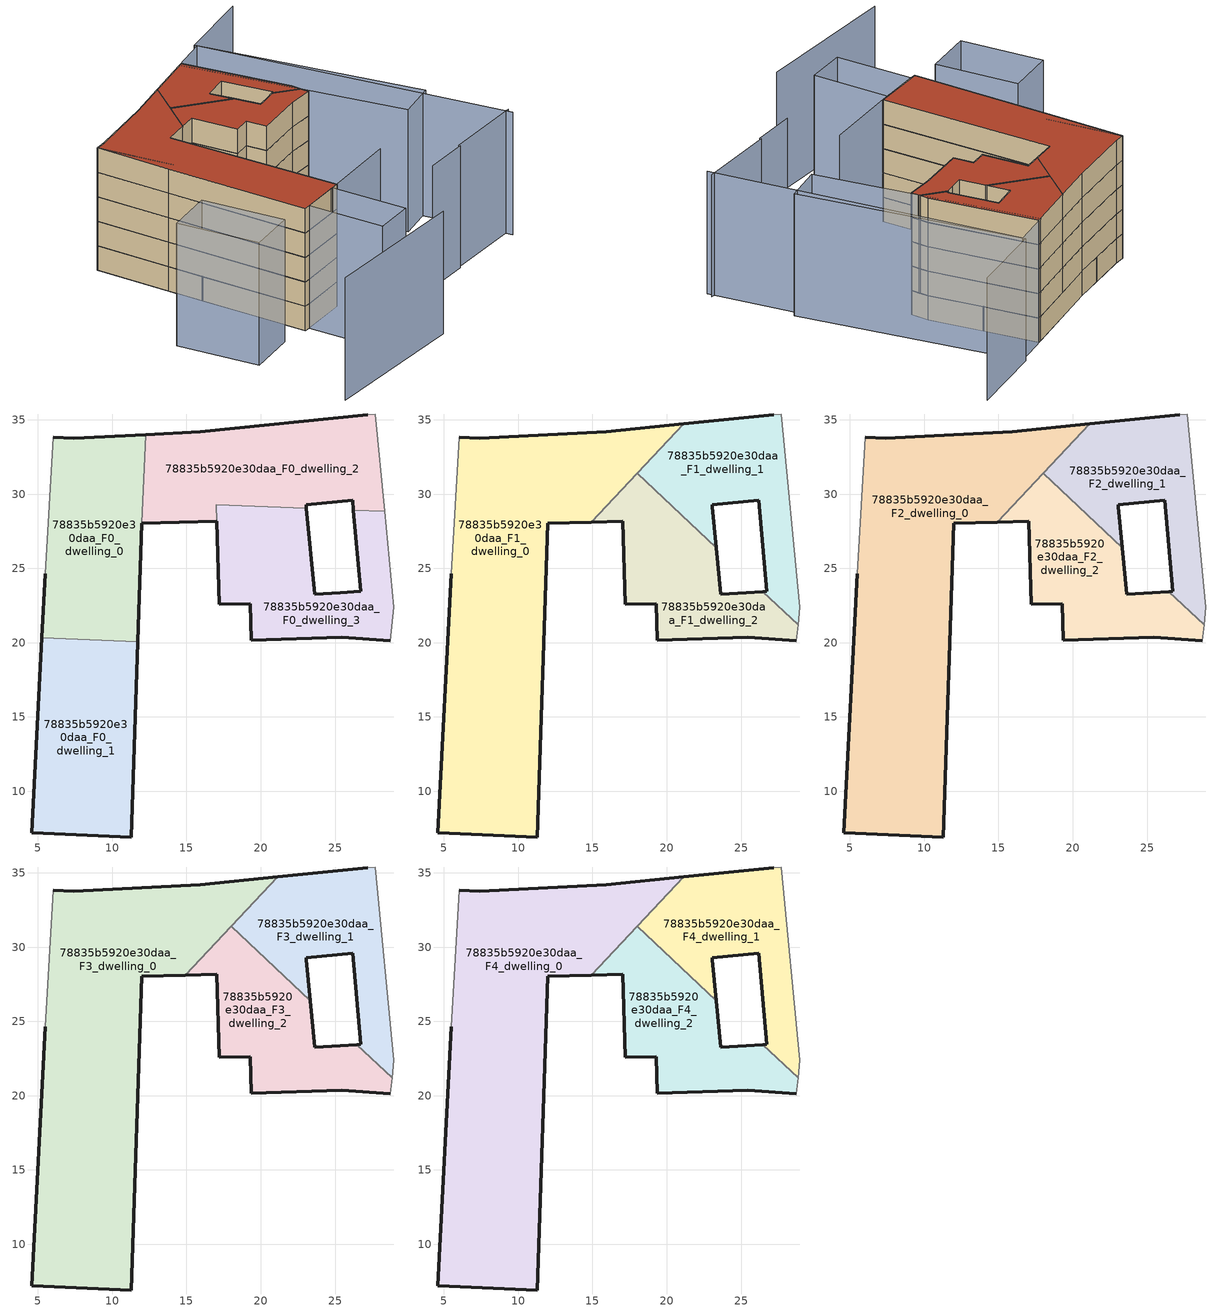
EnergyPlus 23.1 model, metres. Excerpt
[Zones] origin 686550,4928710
78835b5920e30daa_F0_dwelling_0
 floor ground (EU_floor_Construction): 11.71,20.06 11.97,28.03 12,28.04 12.24,34 7.41,33.75 6.03,33.81 5.48,24.65 5.26,20.32 z0
 wall outside (EU_wall_Construction): 6.03,33.81 7.41,33.75 12.24,34 / 12,28.04 11.97,28.03 11.71,20.06 / 5.26,20.32 5.48,24.65 z0:3
 wall adiabatic (EU_wall_Construction): 5.48,24.65 6.03,33.81 z0:3
 wall to 78835b5920e30daa_F0_dwelling_2 (EU_wall_Construction): 12.24,34 12,28.04 z0:3
 wall to 78835b5920e30daa_F0_dwelling_1 (EU_wall_Construction): 11.71,20.06 5.26,20.32 z0:3
78835b5920e30daa_F0_dwelling_1
 floor ground (EU_floor_Construction): 11.27,6.92 11.71,20.06 5.26,20.32 4.58,7.18 5.37,7.16 z0
 wall outside (EU_wall_Construction): 11.71,20.06 11.27,6.92 5.37,7.16 4.58,7.18 5.26,20.32 z0:3
78835b5920e30daa_F0_dwelling_2
 floor ground (EU_floor_Construction): 28.33,28.84 27.7,35.39 27.19,35.34 15.91,34.19 12.24,34 12,28.04 17.04,28.18 17.01,29.29 23.08,29.05 23.05,29.29 26.18,29.58 26.24,28.92 z0
 wall outside (EU_wall_Construction): 12.24,34 15.91,34.19 27.19,35.34 / 26.24,28.92 26.18,29.58 23.05,29.29 23.08,29.05 / 17.04,28.18 12,28.04 z0:3
 wall adiabatic (EU_wall_Construction): 27.19,35.34 27.7,35.39 28.33,28.84 z0:3
 wall to 78835b5920e30daa_F0_dwelling_3 (EU_wall_Construction): 28.33,28.84 26.24,28.92 / 23.08,29.05 17.01,29.29 17.04,28.18 z0:3
78835b5920e30daa_F0_dwelling_3
 floor ground (EU_floor_Construction): 28.73,20.12 28.95,22.37 28.33,28.84 26.24,28.92 26.73,23.46 25.34,23.34 23.62,23.26 23.08,29.05 17.01,29.29 17.21,22.57 19.29,22.63 19.36,20.17 25.45,20.36 z0
 wall outside (EU_wall_Construction): 28.73,20.12 25.45,20.36 19.36,20.17 19.29,22.63 17.21,22.57 17.04,28.18 / 23.08,29.05 23.62,23.26 25.34,23.34 26.73,23.46 26.24,28.92 z0:3
 wall adiabatic (EU_wall_Construction): 28.33,28.84 28.95,22.37 28.73,20.12 z0:3
78835b5920e30daa_F1_dwelling_0
 floor to 78835b5920e30daa_F0_dwelling_0 (EU_floor_Construction): 11.71,20.06 11.97,28.03 12,28.04 12.24,34 7.41,33.75 6.03,33.81 5.48,24.65 5.26,20.32 z3
 floor to 78835b5920e30daa_F0_dwelling_1 (EU_floor_Construction): 11.27,6.92 11.71,20.06 5.26,20.32 4.58,7.18 5.37,7.16 z3
 floor to 78835b5920e30daa_F0_dwelling_2 (EU_floor_Construction): 14.92,28.12 21.15,34.73 15.91,34.19 12.24,34 12,28.04 z3
 wall outside (EU_wall_Construction): 6.03,33.81 7.41,33.75 15.91,34.19 21.15,34.73 / 14.92,28.12 11.97,28.03 11.27,6.92 5.37,7.16 4.58,7.18 5.48,24.65 z3:6
 wall adiabatic (EU_wall_Construction): 5.48,24.65 6.03,33.81 z3:6
 wall to 78835b5920e30daa_F1_dwelling_1 (EU_wall_Construction): 21.15,34.73 18.02,31.41 z3:6
 wall to 78835b5920e30daa_F1_dwelling_2 (EU_wall_Construction): 18.02,31.4 14.92,28.12 z3:6
78835b5920e30daa_F1_dwelling_1
 floor to 78835b5920e30daa_F0_dwelling_2 (EU_floor_Construction): 28.33,28.84 27.7,35.39 27.19,35.34 21.15,34.73 18.02,31.41 20.4,29.16 23.08,29.05 23.05,29.29 26.18,29.58 26.24,28.92 z3
 floor to 78835b5920e30daa_F0_dwelling_3 (EU_floor_Construction): 23.33,26.4 23.08,29.05 20.4,29.16 z3; 28.84,21.2 28.95,22.37 28.33,28.84 26.24,28.92 26.73,23.46 26.47,23.44 z3
 wall outside (EU_wall_Construction): 26.47,23.44 26.73,23.46 26.18,29.58 23.05,29.29 23.07,29.14 23.33,26.4 / 21.15,34.73 27.19,35.34 z3:6
 wall adiabatic (EU_wall_Construction): 27.19,35.34 27.7,35.39 28.95,22.37 28.84,21.2 z3:6
 wall to 78835b5920e30daa_F1_dwelling_2 (EU_wall_Construction): 28.84,21.2 26.47,23.44 / 23.33,26.4 18.02,31.41 z3:6
78835b5920e30daa_F1_dwelling_2
 floor to 78835b5920e30daa_F0_dwelling_2 (EU_floor_Construction): 20.4,29.16 18.02,31.41 14.92,28.12 17.04,28.18 17.01,29.29 z3
 floor to 78835b5920e30daa_F0_dwelling_3 (EU_floor_Construction): 28.73,20.12 28.84,21.2 26.47,23.44 25.34,23.34 23.62,23.26 23.33,26.4 20.4,29.16 17.01,29.29 17.21,22.57 19.29,22.63 19.36,20.17 25.45,20.36 z3
 wall outside (EU_wall_Construction): 23.33,26.4 23.62,23.26 25.34,23.34 26.47,23.44 / 28.73,20.12 25.45,20.36 19.36,20.17 19.29,22.63 17.21,22.57 17.04,28.18 14.92,28.12 z3:6
 wall adiabatic (EU_wall_Construction): 28.84,21.2 28.73,20.12 z3:6
78835b5920e30daa_F2_dwelling_0
 floor to 78835b5920e30daa_F1_dwelling_0 (EU_floor_Construction): 11.27,6.92 11.97,28.03 14.92,28.12 21.15,34.73 15.91,34.19 7.41,33.75 6.03,33.81 5.48,24.65 4.58,7.18 5.37,7.16 z6
 wall outside (EU_wall_Construction): 6.03,33.81 7.41,33.75 15.91,34.19 21.15,34.73 / 14.92,28.12 11.97,28.03 11.27,6.92 5.37,7.16 4.58,7.18 5.48,24.65 z6:9
 wall adiabatic (EU_wall_Construction): 5.48,24.65 6.03,33.81 z6:9
 wall to 78835b5920e30daa_F2_dwelling_1 (EU_wall_Construction): 21.15,34.73 18.02,31.41 z6:9
 wall to 78835b5920e30daa_F2_dwelling_2 (EU_wall_Construction): 18.02,31.4 14.92,28.12 z6:9
78835b5920e30daa_F2_dwelling_1
 floor to 78835b5920e30daa_F1_dwelling_1 (EU_floor_Construction): 28.84,21.2 28.95,22.37 27.7,35.39 27.19,35.34 21.15,34.73 18.02,31.41 23.33,26.4 23.07,29.14 23.05,29.29 26.18,29.58 26.73,23.46 26.47,23.44 z6
 wall outside (EU_wall_Construction): 26.47,23.44 26.73,23.46 26.18,29.58 23.05,29.29 23.07,29.14 23.33,26.4 / 21.15,34.73 27.19,35.34 z6:9
 wall adiabatic (EU_wall_Construction): 27.19,35.34 27.7,35.39 28.95,22.37 28.84,21.2 z6:9
 wall to 78835b5920e30daa_F2_dwelling_2 (EU_wall_Construction): 28.84,21.2 26.47,23.44 / 23.33,26.4 18.02,31.41 z6:9
78835b5920e30daa_F2_dwelling_2
 floor to 78835b5920e30daa_F1_dwelling_2 (EU_floor_Construction): 28.73,20.12 28.84,21.2 26.47,23.44 25.34,23.34 23.62,23.26 23.33,26.4 18.02,31.41 14.92,28.12 17.04,28.18 17.21,22.57 19.29,22.63 19.36,20.17 25.45,20.36 z6
 wall outside (EU_wall_Construction): 23.33,26.4 23.62,23.26 25.34,23.34 26.47,23.44 / 28.73,20.12 25.45,20.36 19.36,20.17 19.29,22.63 17.21,22.57 17.04,28.18 14.92,28.12 z6:9
 wall adiabatic (EU_wall_Construction): 28.84,21.2 28.73,20.12 z6:9
78835b5920e30daa_F3_dwelling_0
 floor to 78835b5920e30daa_F2_dwelling_0 (EU_floor_Construction): 11.27,6.92 11.97,28.03 14.92,28.12 21.15,34.73 15.91,34.19 7.41,33.75 6.03,33.81 5.48,24.65 4.58,7.18 5.37,7.16 z9
 wall outside (EU_wall_Construction): 6.03,33.81 7.41,33.75 15.91,34.19 21.15,34.73 / 14.92,28.12 11.97,28.03 11.27,6.92 5.37,7.16 4.58,7.18 5.48,24.65 z9:12
 wall adiabatic (EU_wall_Construction): 5.48,24.65 6.03,33.81 z9:12
 wall to 78835b5920e30daa_F3_dwelling_1 (EU_wall_Construction): 21.15,34.73 18.02,31.41 z9:12
 wall to 78835b5920e30daa_F3_dwelling_2 (EU_wall_Construction): 18.02,31.4 14.92,28.12 z9:12
78835b5920e30daa_F3_dwelling_1
 floor to 78835b5920e30daa_F2_dwelling_1 (EU_floor_Construction): 28.84,21.2 28.95,22.37 27.7,35.39 27.19,35.34 21.15,34.73 18.02,31.41 23.33,26.4 23.07,29.14 23.05,29.29 26.18,29.58 26.73,23.46 26.47,23.44 z9
 wall outside (EU_wall_Construction): 26.47,23.44 26.73,23.46 26.18,29.58 23.05,29.29 23.07,29.14 23.33,26.4 / 21.15,34.73 27.19,35.34 z9:12
 wall adiabatic (EU_wall_Construction): 27.19,35.34 27.7,35.39 28.95,22.37 28.84,21.2 z9:12
 wall to 78835b5920e30daa_F3_dwelling_2 (EU_wall_Construction): 28.84,21.2 26.47,23.44 / 23.33,26.4 18.02,31.41 z9:12
78835b5920e30daa_F3_dwelling_2
 floor to 78835b5920e30daa_F2_dwelling_2 (EU_floor_Construction): 28.73,20.12 28.84,21.2 26.47,23.44 25.34,23.34 23.62,23.26 23.33,26.4 18.02,31.41 14.92,28.12 17.04,28.18 17.21,22.57 19.29,22.63 19.36,20.17 25.45,20.36 z9
 wall outside (EU_wall_Construction): 23.33,26.4 23.62,23.26 25.34,23.34 26.47,23.44 / 28.73,20.12 25.45,20.36 19.36,20.17 19.29,22.63 17.21,22.57 17.04,28.18 14.92,28.12 z9:12
 wall adiabatic (EU_wall_Construction): 28.84,21.2 28.73,20.12 z9:12
78835b5920e30daa_F4_dwelling_0
 floor to 78835b5920e30daa_F3_dwelling_0 (EU_floor_Construction): 11.27,6.92 11.97,28.03 14.92,28.12 21.15,34.73 15.91,34.19 7.41,33.75 6.03,33.81 5.48,24.65 4.58,7.18 5.37,7.16 z12
 wall outside (EU_wall_Construction): 6.03,33.81 7.41,33.75 15.91,34.19 21.15,34.73 / 14.92,28.12 11.97,28.03 11.27,6.92 5.37,7.16 4.58,7.18 5.48,24.65 z12:15
 wall adiabatic (EU_wall_Construction): 5.48,24.65 6.03,33.81 z12:15
 wall to 78835b5920e30daa_F4_dwelling_1 (EU_wall_Construction): 21.15,34.73 18.02,31.41 z12:15
 wall to 78835b5920e30daa_F4_dwelling_2 (EU_wall_Construction): 18.02,31.4 14.92,28.12 z12:15
 roof outside (EU_roof_Construction): 21.15,34.73 14.92,28.12 11.97,28.03 11.27,6.92 5.37,7.16 4.58,7.18 5.48,24.65 6.03,33.81 7.41,33.75 15.91,34.19 z15
78835b5920e30daa_F4_dwelling_1
 floor to 78835b5920e30daa_F3_dwelling_1 (EU_floor_Construction): 28.84,21.2 28.95,22.37 27.7,35.39 27.19,35.34 21.15,34.73 18.02,31.41 23.33,26.4 23.07,29.14 23.05,29.29 26.18,29.58 26.73,23.46 26.47,23.44 z12
 wall outside (EU_wall_Construction): 26.47,23.44 26.73,23.46 26.18,29.58 23.05,29.29 23.07,29.14 23.33,26.4 / 21.15,34.73 27.19,35.34 z12:15
 wall adiabatic (EU_wall_Construction): 27.19,35.34 27.7,35.39 28.95,22.37 28.84,21.2 z12:15
 wall to 78835b5920e30daa_F4_dwelling_2 (EU_wall_Construction): 28.84,21.2 26.47,23.44 / 23.33,26.4 18.02,31.41 z12:15
 roof outside (EU_roof_Construction): 27.7,35.39 28.95,22.37 28.84,21.2 26.47,23.44 26.73,23.46 26.18,29.58 23.05,29.29 23.07,29.14 23.33,26.4 18.02,31.41 21.15,34.73 27.19,35.34 z15
78835b5920e30daa_F4_dwelling_2
 floor to 78835b5920e30daa_F3_dwelling_2 (EU_floor_Construction): 28.73,20.12 28.84,21.2 26.47,23.44 25.34,23.34 23.62,23.26 23.33,26.4 18.02,31.41 14.92,28.12 17.04,28.18 17.21,22.57 19.29,22.63 19.36,20.17 25.45,20.36 z12
 wall outside (EU_wall_Construction): 23.33,26.4 23.62,23.26 25.34,23.34 26.47,23.44 / 28.73,20.12 25.45,20.36 19.36,20.17 19.29,22.63 17.21,22.57 17.04,28.18 14.92,28.12 z12:15
 wall adiabatic (EU_wall_Construction): 28.84,21.2 28.73,20.12 z12:15
 roof outside (EU_roof_Construction): 23.33,26.4 23.62,23.26 25.34,23.34 26.47,23.44 28.84,21.2 28.73,20.12 25.45,20.36 19.36,20.17 19.29,22.63 17.21,22.57 17.04,28.18 14.92,28.12 18.02,31.41 z15
shading: -7.41,-4.39 11.29,-6.25 / 25.59,-0.22 35.59,-0.86 / 20.07,-0.06 25.59,-0.41 / 10.01,6.97 20.77,6.82 / 35.14,-1.64 32.1,36.18 / 32.1,36.18 42.09,36.98 / 6.03,33.81 6.62,24.73 / 1.27,7.93 -4.8,7.69 / -4.8,7.69 -5.19,17.74 / -5.19,17.74 0.88,17.98 / 0.88,17.98 1.27,7.93 / 5.05,-2.16 5.37,7.16 / 5.37,7.16 10.28,6.99 / 10.28,6.99 9.96,-2.32 / 9.96,-2.32 5.05,-2.16 / 32.16,35.88 35.1,9.12 / 35.1,9.12 30.18,8.58 / 30.18,8.58 27.23,35.34 / 27.23,35.34 32.16,35.88 z0:15
[Building]
EU S2 Campaign: North Axis=0; Terrain=City; Solar Distribution=FullExterior
[Site:Location]
Bologna: Latitude=44.5; Longitude=11.25; Time Zone=1; Elevation=37
[SizingPeriod:WeatherFileDays]
AnnualSizingPeriod: Begin Month=1; Begin Day of Month=1; End Month=12; End Day of Month=31; Day of Week for Start Day=Monday; Use Weather File Daylight Saving Period=No; Use Weather File Rain and Snow Indicators=No
[MATERIAL]
EU_InternalMass_Material: Roughness=MediumRough; Thickness=0.1; Conductivity=1; Density=1800; Specific Heat=900; Thermal Absorptance=0.9; Solar Absorptance=0.7; Visible Absorptance=0.7
[MATERIAL:NOMASS] Roughness=MediumRough; Thermal Absorptance=0.9; Solar Absorptance=0.7; Visible Absorptance=0.7
Name | Thermal Resistance
EU_wall_NoMass | 0.905828
EU_roof_NoMass | 0.37593
EU_floor_NoMass | 0.67114
[CONSTRUCTION]
EU_wall_Construction: EU_wall_NoMass
EU_roof_Construction: EU_roof_NoMass
EU_floor_Construction: EU_floor_NoMass
EU_InternalMass_Construction: EU_InternalMass_Material
[ZONE] Type=1; Multiplier=1; Ceiling Height=autocalculate; Floor Area=autocalculate; Part of Total Floor Area=Yes
Name | Volume
78835b5920e30daa_F0_dwelling_0 | 259.452
78835b5920e30daa_F1_dwelling_0 | 625.085
78835b5920e30daa_F2_dwelling_0; 78835b5920e30daa_F3_dwelling_0; 78835b5920e30daa_F4_dwelling_0 | 625.094
78835b5920e30daa_F0_dwelling_1 | 259.433
78835b5920e30daa_F1_dwelling_1 | 203.065
78835b5920e30daa_F2_dwelling_1; 78835b5920e30daa_F3_dwelling_1; 78835b5920e30daa_F4_dwelling_1 | 203.075
78835b5920e30daa_F0_dwelling_2 | 275.429
78835b5920e30daa_F1_dwelling_2 | 203.09
78835b5920e30daa_F2_dwelling_2; 78835b5920e30daa_F3_dwelling_2; 78835b5920e30daa_F4_dwelling_2 | 203.084
78835b5920e30daa_F0_dwelling_3 | 236.947
[INTERNALMASS] Construction=EU_InternalMass_Construction
Name | Zone or ZoneList | Surface Area
78835b5920e30daa_F0_dwelling_0_EU_InternalMass | 78835b5920e30daa_F0_dwelling_0 | 86.4829
78835b5920e30daa_F0_dwelling_1_EU_InternalMass | 78835b5920e30daa_F0_dwelling_1 | 86.4769
78835b5920e30daa_F0_dwelling_2_EU_InternalMass | 78835b5920e30daa_F0_dwelling_2 | 91.8095
78835b5920e30daa_F0_dwelling_3_EU_InternalMass | 78835b5920e30daa_F0_dwelling_3 | 78.9818
78835b5920e30daa_F1_dwelling_0_EU_InternalMass | 78835b5920e30daa_F1_dwelling_0 | 208.367
78835b5920e30daa_F1_dwelling_1_EU_InternalMass | 78835b5920e30daa_F1_dwelling_1 | 67.6889
78835b5920e30daa_F1_dwelling_2_EU_InternalMass | 78835b5920e30daa_F1_dwelling_2 | 67.6932
78835b5920e30daa_F2_dwelling_0_EU_InternalMass | 78835b5920e30daa_F2_dwelling_0 | 208.367
78835b5920e30daa_F2_dwelling_1_EU_InternalMass | 78835b5920e30daa_F2_dwelling_1 | 67.6889
78835b5920e30daa_F2_dwelling_2_EU_InternalMass | 78835b5920e30daa_F2_dwelling_2 | 67.6932
78835b5920e30daa_F3_dwelling_0_EU_InternalMass | 78835b5920e30daa_F3_dwelling_0 | 208.367
78835b5920e30daa_F3_dwelling_1_EU_InternalMass | 78835b5920e30daa_F3_dwelling_1 | 67.6889
78835b5920e30daa_F3_dwelling_2_EU_InternalMass | 78835b5920e30daa_F3_dwelling_2 | 67.6932
78835b5920e30daa_F4_dwelling_0_EU_InternalMass | 78835b5920e30daa_F4_dwelling_0 | 208.367
78835b5920e30daa_F4_dwelling_1_EU_InternalMass | 78835b5920e30daa_F4_dwelling_1 | 67.6889
78835b5920e30daa_F4_dwelling_2_EU_InternalMass | 78835b5920e30daa_F4_dwelling_2 | 67.6932
[OTHEREQUIPMENT] Fuel Type=Electricity; Design Level Calculation Method=Watts/Area; Power per Zone Floor Area=1; Fraction Latent=0; Fraction Radiant=0; Fraction Lost=0; Carbon Dioxide Generation Rate=0; EndUse Subcategory=EU_Step8_InternalGains
Name | Zone or ZoneList or Space or SpaceList | Schedule
EU_Step8_InternalGain_78835b5920e30daa_F0_dwelling_0_f000 | 78835b5920e30daa_F0_dwelling_0 | EU_Step8_GainSchedule_78835b5920e30daa_F0_dwelling_0_f000
EU_Step8_InternalGain_78835b5920e30daa_F0_dwelling_1_f000 | 78835b5920e30daa_F0_dwelling_1 | EU_Step8_GainSchedule_78835b5920e30daa_F0_dwelling_1_f000
EU_Step8_InternalGain_78835b5920e30daa_F0_dwelling_2_f000 | 78835b5920e30daa_F0_dwelling_2 | EU_Step8_GainSchedule_78835b5920e30daa_F0_dwelling_2_f000
EU_Step8_InternalGain_78835b5920e30daa_F0_dwelling_3_f000 | 78835b5920e30daa_F0_dwelling_3 | EU_Step8_GainSchedule_78835b5920e30daa_F0_dwelling_3_f000
EU_Step8_InternalGain_78835b5920e30daa_F1_dwelling_0_f000 | 78835b5920e30daa_F1_dwelling_0 | EU_Step8_GainSchedule_78835b5920e30daa_F1_dwelling_0_f000
EU_Step8_InternalGain_78835b5920e30daa_F1_dwelling_1_f000 | 78835b5920e30daa_F1_dwelling_1 | EU_Step8_GainSchedule_78835b5920e30daa_F1_dwelling_1_f000
EU_Step8_InternalGain_78835b5920e30daa_F1_dwelling_2_f000 | 78835b5920e30daa_F1_dwelling_2 | EU_Step8_GainSchedule_78835b5920e30daa_F1_dwelling_2_f000
EU_Step8_InternalGain_78835b5920e30daa_F2_dwelling_0_f000 | 78835b5920e30daa_F2_dwelling_0 | EU_Step8_GainSchedule_78835b5920e30daa_F2_dwelling_0_f000
EU_Step8_InternalGain_78835b5920e30daa_F2_dwelling_1_f000 | 78835b5920e30daa_F2_dwelling_1 | EU_Step8_GainSchedule_78835b5920e30daa_F2_dwelling_1_f000
EU_Step8_InternalGain_78835b5920e30daa_F2_dwelling_2_f000 | 78835b5920e30daa_F2_dwelling_2 | EU_Step8_GainSchedule_78835b5920e30daa_F2_dwelling_2_f000
EU_Step8_InternalGain_78835b5920e30daa_F3_dwelling_0_f000 | 78835b5920e30daa_F3_dwelling_0 | EU_Step8_GainSchedule_78835b5920e30daa_F3_dwelling_0_f000
EU_Step8_InternalGain_78835b5920e30daa_F3_dwelling_1_f000 | 78835b5920e30daa_F3_dwelling_1 | EU_Step8_GainSchedule_78835b5920e30daa_F3_dwelling_1_f000
EU_Step8_InternalGain_78835b5920e30daa_F3_dwelling_2_f000 | 78835b5920e30daa_F3_dwelling_2 | EU_Step8_GainSchedule_78835b5920e30daa_F3_dwelling_2_f000
EU_Step8_InternalGain_78835b5920e30daa_F4_dwelling_0_f000 | 78835b5920e30daa_F4_dwelling_0 | EU_Step8_GainSchedule_78835b5920e30daa_F4_dwelling_0_f000
EU_Step8_InternalGain_78835b5920e30daa_F4_dwelling_1_f000 | 78835b5920e30daa_F4_dwelling_1 | EU_Step8_GainSchedule_78835b5920e30daa_F4_dwelling_1_f000
EU_Step8_InternalGain_78835b5920e30daa_F4_dwelling_2_f000 | 78835b5920e30daa_F4_dwelling_2 | EU_Step8_GainSchedule_78835b5920e30daa_F4_dwelling_2_f000
[ZONEVENTILATION:DESIGNFLOWRATE] Schedule=EU_AlwaysOn; Design Flow Rate Calculation Method=AirChanges/Hour; Air Changes per Hour=0.73129; Ventilation Type=Natural; Fan Pressure Rise=0; Fan Total Efficiency=1; Constant Term Coefficient=1; Temperature Term Coefficient=0; Velocity Term Coefficient=0; Velocity Squared Term Coefficient=0; Minimum Indoor Temperature=-100; Maximum Indoor Temperature=100; Delta Temperature=-100; Minimum Outdoor Temperature=-100; Maximum Outdoor Temperature=100; Maximum Wind Speed=40
Name | Zone or ZoneList or Space or SpaceList
EU_ConstantAir_78835b5920e30daa_F0_dwelling_0 | 78835b5920e30daa_F0_dwelling_0
EU_ConstantAir_78835b5920e30daa_F0_dwelling_1 | 78835b5920e30daa_F0_dwelling_1
EU_ConstantAir_78835b5920e30daa_F0_dwelling_2 | 78835b5920e30daa_F0_dwelling_2
EU_ConstantAir_78835b5920e30daa_F0_dwelling_3 | 78835b5920e30daa_F0_dwelling_3
EU_ConstantAir_78835b5920e30daa_F1_dwelling_0 | 78835b5920e30daa_F1_dwelling_0
EU_ConstantAir_78835b5920e30daa_F1_dwelling_1 | 78835b5920e30daa_F1_dwelling_1
EU_ConstantAir_78835b5920e30daa_F1_dwelling_2 | 78835b5920e30daa_F1_dwelling_2
EU_ConstantAir_78835b5920e30daa_F2_dwelling_0 | 78835b5920e30daa_F2_dwelling_0
EU_ConstantAir_78835b5920e30daa_F2_dwelling_1 | 78835b5920e30daa_F2_dwelling_1
EU_ConstantAir_78835b5920e30daa_F2_dwelling_2 | 78835b5920e30daa_F2_dwelling_2
EU_ConstantAir_78835b5920e30daa_F3_dwelling_0 | 78835b5920e30daa_F3_dwelling_0
EU_ConstantAir_78835b5920e30daa_F3_dwelling_1 | 78835b5920e30daa_F3_dwelling_1
EU_ConstantAir_78835b5920e30daa_F3_dwelling_2 | 78835b5920e30daa_F3_dwelling_2
EU_ConstantAir_78835b5920e30daa_F4_dwelling_0 | 78835b5920e30daa_F4_dwelling_0
EU_ConstantAir_78835b5920e30daa_F4_dwelling_1 | 78835b5920e30daa_F4_dwelling_1
EU_ConstantAir_78835b5920e30daa_F4_dwelling_2 | 78835b5920e30daa_F4_dwelling_2
[HVACTEMPLATE:THERMOSTAT] Constant Heating Setpoint=20; Constant Cooling Setpoint=50
EU_HeatOnly_78835b5920e30daa_F0_dwelling_0; EU_HeatOnly_78835b5920e30daa_F0_dwelling_1; EU_HeatOnly_78835b5920e30daa_F0_dwelling_2; EU_HeatOnly_78835b5920e30daa_F0_dwelling_3; EU_HeatOnly_78835b5920e30daa_F1_dwelling_0; EU_HeatOnly_78835b5920e30daa_F1_dwelling_1; EU_HeatOnly_78835b5920e30daa_F1_dwelling_2; EU_HeatOnly_78835b5920e30daa_F2_dwelling_0; EU_HeatOnly_78835b5920e30daa_F2_dwelling_1; EU_HeatOnly_78835b5920e30daa_F2_dwelling_2; EU_HeatOnly_78835b5920e30daa_F3_dwelling_0; EU_HeatOnly_78835b5920e30daa_F3_dwelling_1; EU_HeatOnly_78835b5920e30daa_F3_dwelling_2; EU_HeatOnly_78835b5920e30daa_F4_dwelling_0; EU_HeatOnly_78835b5920e30daa_F4_dwelling_1; EU_HeatOnly_78835b5920e30daa_F4_dwelling_2
[HVACTEMPLATE:ZONE:IDEALLOADSAIRSYSTEM] System Availability Schedule=EU_AlwaysOn; Maximum Heating Supply Air Temperature=50; Minimum Cooling Supply Air Temperature=13; Maximum Heating Supply Air Humidity Ratio=0.0156; Minimum Cooling Supply Air Humidity Ratio=0.0077; Heating Limit=NoLimit; Cooling Limit=NoLimit; Heating Availability Schedule=EU_AlwaysOn; Cooling Availability Schedule=EU_CoolingOff; Dehumidification Control Type=ConstantSensibleHeatRatio; Cooling Sensible Heat Ratio=0.7; Dehumidification Setpoint=60; Humidification Control Type=None; Humidification Setpoint=30; Outdoor Air Method=None; Outdoor Air Flow Rate per Person=0.00944; Outdoor Air Flow Rate per Zone Floor Area=0; Outdoor Air Flow Rate per Zone=0; Demand Controlled Ventilation Type=None; Outdoor Air Economizer Type=NoEconomizer; Heat Recovery Type=None; Sensible Heat Recovery Effectiveness=0.7; Latent Heat Recovery Effectiveness=0.65
Name | Template Thermostat
78835b5920e30daa_F0_dwelling_0 | EU_HeatOnly_78835b5920e30daa_F0_dwelling_0
78835b5920e30daa_F0_dwelling_1 | EU_HeatOnly_78835b5920e30daa_F0_dwelling_1
78835b5920e30daa_F0_dwelling_2 | EU_HeatOnly_78835b5920e30daa_F0_dwelling_2
78835b5920e30daa_F0_dwelling_3 | EU_HeatOnly_78835b5920e30daa_F0_dwelling_3
78835b5920e30daa_F1_dwelling_0 | EU_HeatOnly_78835b5920e30daa_F1_dwelling_0
78835b5920e30daa_F1_dwelling_1 | EU_HeatOnly_78835b5920e30daa_F1_dwelling_1
78835b5920e30daa_F1_dwelling_2 | EU_HeatOnly_78835b5920e30daa_F1_dwelling_2
78835b5920e30daa_F2_dwelling_0 | EU_HeatOnly_78835b5920e30daa_F2_dwelling_0
78835b5920e30daa_F2_dwelling_1 | EU_HeatOnly_78835b5920e30daa_F2_dwelling_1
78835b5920e30daa_F2_dwelling_2 | EU_HeatOnly_78835b5920e30daa_F2_dwelling_2
78835b5920e30daa_F3_dwelling_0 | EU_HeatOnly_78835b5920e30daa_F3_dwelling_0
78835b5920e30daa_F3_dwelling_1 | EU_HeatOnly_78835b5920e30daa_F3_dwelling_1
78835b5920e30daa_F3_dwelling_2 | EU_HeatOnly_78835b5920e30daa_F3_dwelling_2
78835b5920e30daa_F4_dwelling_0 | EU_HeatOnly_78835b5920e30daa_F4_dwelling_0
78835b5920e30daa_F4_dwelling_1 | EU_HeatOnly_78835b5920e30daa_F4_dwelling_1
78835b5920e30daa_F4_dwelling_2 | EU_HeatOnly_78835b5920e30daa_F4_dwelling_2
[SIZING:ZONE] Zone Cooling Design Supply Air Temperature Input Method=SupplyAirTemperature; Zone Cooling Design Supply Air Temperature=13; Zone Heating Design Supply Air Temperature Input Method=SupplyAirTemperature; Zone Heating Design Supply Air Temperature=50; Zone Cooling Design Supply Air Humidity Ratio=0.008; Zone Heating Design Supply Air Humidity Ratio=0.008; Cooling Design Air Flow Method=DesignDay; Cooling Design Air Flow Rate=0; Cooling Minimum Air Flow per Zone Floor Area=0.000762; Cooling Minimum Air Flow=0; Cooling Minimum Air Flow Fraction=0.2; Heating Design Air Flow Method=DesignDay; Heating Design Air Flow Rate=0; Heating Maximum Air Flow per Zone Floor Area=0.002032; Heating Maximum Air Flow=0.141576; Heating Maximum Air Flow Fraction=0.3; Account for Dedicated Outdoor Air System=No; Dedicated Outdoor Air System Control Strategy=NeutralSupplyAir; Dedicated Outdoor Air Low Setpoint Temperature for Design=autosize; Dedicated Outdoor Air High Setpoint Temperature for Design=autosize; Zone Load Sizing Method=Sensible Load Only No Latent Load; Zone Latent Cooling Design Supply Air Humidity Ratio Input Method=HumidityRatioDifference; Zone Cooling Design Supply Air Humidity Ratio Difference=0.005; Zone Latent Heating Design Supply Air Humidity Ratio Input Method=HumidityRatioDifference; Zone Humidification Design Supply Air Humidity Ratio Difference=0.005
78835b5920e30daa_F0_dwelling_0; 78835b5920e30daa_F0_dwelling_1; 78835b5920e30daa_F0_dwelling_2; 78835b5920e30daa_F0_dwelling_3; 78835b5920e30daa_F1_dwelling_0; 78835b5920e30daa_F1_dwelling_1; 78835b5920e30daa_F1_dwelling_2; 78835b5920e30daa_F2_dwelling_0; 78835b5920e30daa_F2_dwelling_1; 78835b5920e30daa_F2_dwelling_2; 78835b5920e30daa_F3_dwelling_0; 78835b5920e30daa_F3_dwelling_1; 78835b5920e30daa_F3_dwelling_2; 78835b5920e30daa_F4_dwelling_0; 78835b5920e30daa_F4_dwelling_1; 78835b5920e30daa_F4_dwelling_2
[SCHEDULE:CONSTANT]
Name | Hourly Value
EU_AlwaysOn | 1
EU_CoolingOff | 0
[SCHEDULE:FILE] Column Number=1; Rows to Skip at Top=0; Number of Hours of Data=8760; Column Separator=Comma; Interpolate to Timestep=No; Minutes per Item=60; Adjust Schedule for Daylight Savings=Yes
Name | File
EU_Step8_GainSchedule_78835b5920e30daa_F0_dwelling_0_f000 | ../../schedules/78835b5920e30daa/78835b5920e30daa_F0_dwelling_0_f000_gain.csv
EU_Step8_GainSchedule_78835b5920e30daa_F0_dwelling_1_f000 | ../../schedules/78835b5920e30daa/78835b5920e30daa_F0_dwelling_1_f000_gain.csv
EU_Step8_GainSchedule_78835b5920e30daa_F0_dwelling_2_f000 | ../../schedules/78835b5920e30daa/78835b5920e30daa_F0_dwelling_2_f000_gain.csv
EU_Step8_GainSchedule_78835b5920e30daa_F0_dwelling_3_f000 | ../../schedules/78835b5920e30daa/78835b5920e30daa_F0_dwelling_3_f000_gain.csv
EU_Step8_GainSchedule_78835b5920e30daa_F1_dwelling_0_f000 | ../../schedules/78835b5920e30daa/78835b5920e30daa_F1_dwelling_0_f000_gain.csv
EU_Step8_GainSchedule_78835b5920e30daa_F1_dwelling_1_f000 | ../../schedules/78835b5920e30daa/78835b5920e30daa_F1_dwelling_1_f000_gain.csv
EU_Step8_GainSchedule_78835b5920e30daa_F1_dwelling_2_f000 | ../../schedules/78835b5920e30daa/78835b5920e30daa_F1_dwelling_2_f000_gain.csv
EU_Step8_GainSchedule_78835b5920e30daa_F2_dwelling_0_f000 | ../../schedules/78835b5920e30daa/78835b5920e30daa_F2_dwelling_0_f000_gain.csv
EU_Step8_GainSchedule_78835b5920e30daa_F2_dwelling_1_f000 | ../../schedules/78835b5920e30daa/78835b5920e30daa_F2_dwelling_1_f000_gain.csv
EU_Step8_GainSchedule_78835b5920e30daa_F2_dwelling_2_f000 | ../../schedules/78835b5920e30daa/78835b5920e30daa_F2_dwelling_2_f000_gain.csv
EU_Step8_GainSchedule_78835b5920e30daa_F3_dwelling_0_f000 | ../../schedules/78835b5920e30daa/78835b5920e30daa_F3_dwelling_0_f000_gain.csv
EU_Step8_GainSchedule_78835b5920e30daa_F3_dwelling_1_f000 | ../../schedules/78835b5920e30daa/78835b5920e30daa_F3_dwelling_1_f000_gain.csv
EU_Step8_GainSchedule_78835b5920e30daa_F3_dwelling_2_f000 | ../../schedules/78835b5920e30daa/78835b5920e30daa_F3_dwelling_2_f000_gain.csv
EU_Step8_GainSchedule_78835b5920e30daa_F4_dwelling_0_f000 | ../../schedules/78835b5920e30daa/78835b5920e30daa_F4_dwelling_0_f000_gain.csv
EU_Step8_GainSchedule_78835b5920e30daa_F4_dwelling_1_f000 | ../../schedules/78835b5920e30daa/78835b5920e30daa_F4_dwelling_1_f000_gain.csv
EU_Step8_GainSchedule_78835b5920e30daa_F4_dwelling_2_f000 | ../../schedules/78835b5920e30daa/78835b5920e30daa_F4_dwelling_2_f000_gain.csv
